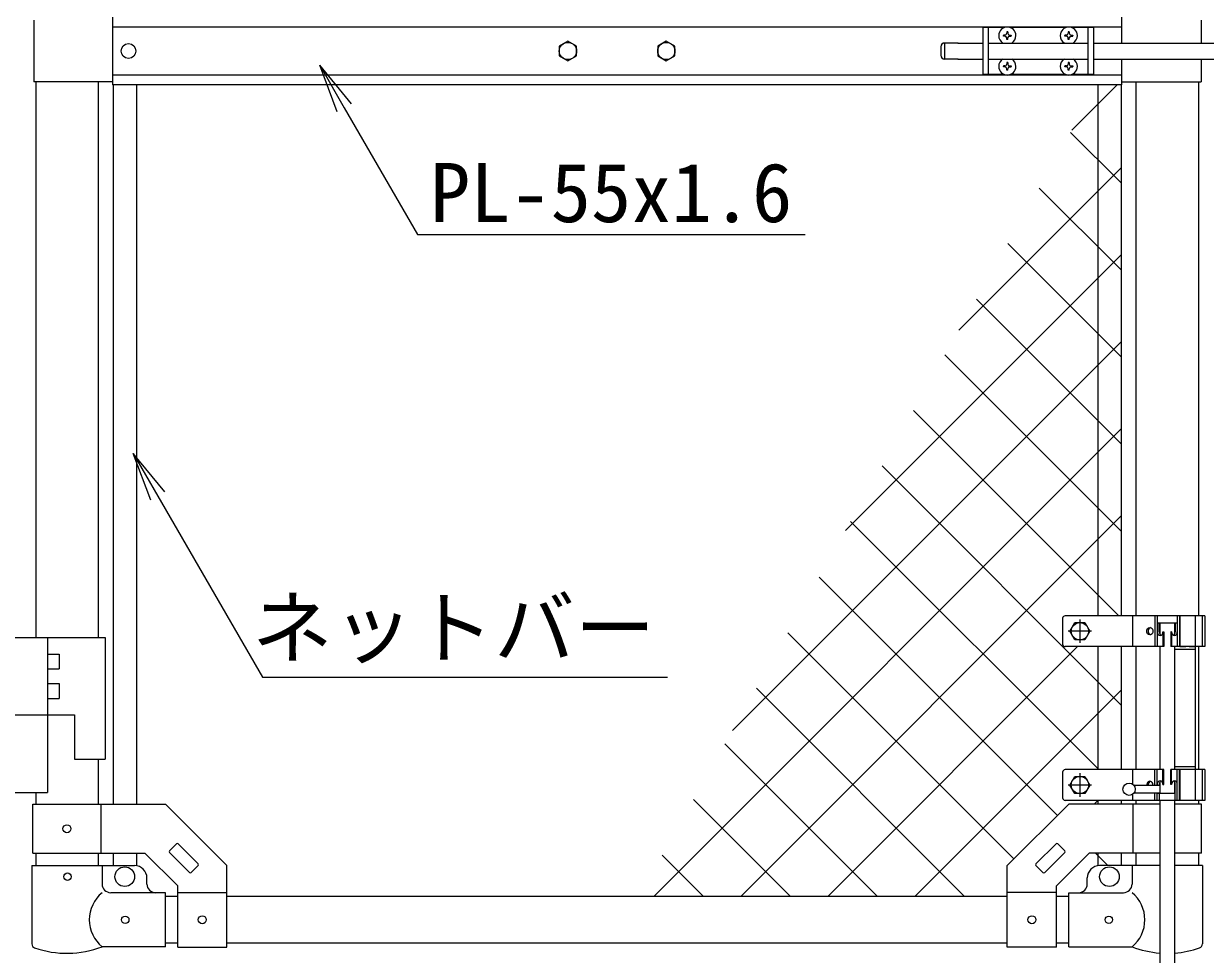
# Model space of a CAD drawing. Units: millimetres, scale not verified. Extents: x -4200 to 4200, y -2970 to 2970.
# Drawn here: x 524 to 1485, y -498 to 259 of the extents above; entities that cross this region are included whole.
import ezdxf
from ezdxf.enums import TextEntityAlignment as Align

# ---------------------------------------------------------------- set-up
doc = ezdxf.new("R2010")
doc.units = ezdxf.units.MM
doc.header["$LTSCALE"] = 20
doc.linetypes.add('USER1', pattern=[50.8, 31.75, -6.35, 6.35, -6.35])
doc.linetypes.add('USER2', pattern=[0.375, 0.25, -0.125])
for name, color, linetype, lineweight in [('0-0_D-STR-TXT', 7, 'Continuous', 9), ('0-4_D-BMK', 2, 'USER1', 13), ('0-5_D-STR1', 1, 'Continuous', 18), ('0-8_D-STR3', 3, 'Continuous', 13), ('0-A_D-STR2', 7, 'Continuous', 9)]:
    doc.layers.add(name, color=color, linetype=linetype, lineweight=lineweight)
doc.styles.add('ＭＳ ゴシック', font='')
doc.styles.get('ＭＳ ゴシック').set_extended_font_data('MS Gothic')

# ---------------------------------------------------------------- blocks, each defined once
blk = doc.blocks.new('MLeader5')
at = {"layer": '0-0_D-STR-TXT'}
blk.add_line((779, 186.87), (764.77, 224.84), dxfattribs=at)
for points in [[(790.54, 193.54), (764.77, 224.84), (784.77, 190.2)], [(784.77, 190.2), (844.16, 87.34), (1152.08, 87.34), (1159.28, 87.34)]]:
    blk.add_lwpolyline(points, dxfattribs=at)
blk = doc.blocks.new('MLeader6')
at = {"layer": '0-0_D-STR-TXT'}
blk.add_line((627.49, -128.6), (613.27, -90.63), dxfattribs=at)
for points in [[(639.04, -121.93), (613.27, -90.63), (633.27, -125.27)], [(633.27, -125.27), (718.21, -272.4), (1040.32, -272.4), (1047.52, -272.4)]]:
    blk.add_lwpolyline(points, dxfattribs=at)

msp = doc.modelspace()

# ---------------------------------------------------------------- linework, layer by layer
at = {"layer": '0-4_D-BMK'}
for p, q in [((1382.57, -225.63), (1382.57, -244.63)), ((1392.07, -235.13), (1373.07, -235.13)), ((1382.57, -350.63), (1382.57, -369.63)), ((1392.07, -360.13), (1373.07, -360.13))]:
    msp.add_line(p, q, dxfattribs=at)
at = {"layer": '0-5_D-STR1'}
for p, q in [((533.97, 211.37), (533.97, -240.23)), ((584.77, 211.37), (584.77, -240.23)), ((1428.17, 211.37), (1428.17, -222.63)), ((1478.97, 211.37), (1478.97, -222.63)), ((1428.17, -247.63), (1428.17, -347.63)), ((1478.97, -247.63), (1478.97, -347.63)), ((584.77, -339.23), (584.77, -375.63)), ((533.97, -366.23), (533.97, -375.63)), ((1428.17, -372.63), (1428.17, -375.63)), ((1478.97, -372.63), (1478.97, -375.63)), ((533.97, -415.63), (533.97, -425.63)), ((584.77, -415.63), (584.77, -425.63)), ((1428.17, -415.63), (1428.17, -425.63)), ((1478.97, -415.63), (1478.97, -425.63)), ((649.37, -450.63), (639.37, -450.63)), ((1323.57, -450.63), (689.37, -450.63)), ((1373.57, -450.63), (1363.57, -450.63)), ((649.37, -488.63), (639.37, -488.63)), ((1323.57, -488.63), (689.37, -488.63)), ((1373.57, -488.63), (1363.57, -488.63))]:
    msp.add_line(p, q, dxfattribs=at)
at = {"layer": '0-8_D-STR3'}
for p, q in [((532.37, 261.37), (532.37, 211.37)), ((596.47, 263.87), (596.47, 208.87)), ((1416.47, 263.87), (1416.47, 242.87)), ((1481.07, 261.37), (1481.07, 242.87)), ((1416.47, 255.87), (596.47, 255.87)), ((1303.57, 255.37), (1303.57, 217.37)), ((1320.97, 255.37), (1303.57, 255.37)), ((1308.07, 255.37), (1308.07, 217.37)), ((1323.17, 252.02), (1323.15, 250.72)), ((1323.96, 252.02), (1323.17, 252.02)), ((1323.96, 252.02), (1323.98, 250.72)), ((1370.97, 255.37), (1326.16, 255.37)), ((1373.17, 252.02), (1373.15, 250.72)), ((1373.96, 252.02), (1373.17, 252.02)), ((1373.96, 252.02), (1373.98, 250.72)), ((1393.57, 255.37), (1376.16, 255.37)), ((1389.07, 255.37), (1389.07, 217.37)), ((1393.57, 255.37), (1393.57, 217.37)), ((1283.57, 242.87), (1272.62, 242.87)), ((1272.62, 242.87), (1272.62, 229.87)), ((1283.41, 242.87), (1303.57, 242.87)), ((1308.07, 242.87), (1389.07, 242.87)), ((1320.42, 248.47), (1320.42, 248.87)), ((1321.71, 248.45), (1320.42, 248.47)), ((1323.17, 245.72), (1323.15, 247.01)), ((1323.96, 245.72), (1323.17, 245.72)), ((1323.96, 245.72), (1323.98, 247.01)), ((1325.42, 249.29), (1326.72, 249.26)), ((1326.72, 249.26), (1326.72, 248.87)), ((1371.71, 249.29), (1370.42, 249.26)), ((1370.42, 249.26), (1370.42, 248.87)), ((1373.17, 245.72), (1373.15, 247.01)), ((1373.96, 245.72), (1373.17, 245.72)), ((1373.96, 245.72), (1373.98, 247.01)), ((1375.42, 248.45), (1376.72, 248.47)), ((1376.72, 248.47), (1376.72, 248.87)), ((1393.57, 242.87), (1574.87, 242.87)), ((1269.62, 239.87), (1269.62, 232.87)), ((1283.57, 229.87), (1272.62, 229.87)), ((1283.41, 229.87), (1303.57, 229.87)), ((1308.07, 229.87), (1389.07, 229.87)), ((1320.42, 223.47), (1320.42, 223.87)), ((1321.71, 223.45), (1320.42, 223.47)), ((1323.17, 227.02), (1323.15, 225.72)), ((1323.17, 220.72), (1323.15, 222.01)), ((1323.96, 227.02), (1323.17, 227.02)), ((1323.96, 227.02), (1323.98, 225.72)), ((1323.96, 220.72), (1323.98, 222.01)), ((1325.42, 224.29), (1326.72, 224.26)), ((1325.42, 223.45), (1326.72, 223.47)), ((1326.72, 224.26), (1326.72, 223.87)), ((1326.72, 223.47), (1326.72, 223.87)), ((1371.71, 224.29), (1370.42, 224.26)), ((1370.42, 224.26), (1370.42, 223.87)), ((1373.17, 227.02), (1373.15, 225.72)), ((1373.17, 220.72), (1373.15, 222.01)), ((1373.96, 227.02), (1373.17, 227.02)), ((1373.96, 227.02), (1373.98, 225.72)), ((1373.96, 220.72), (1373.98, 222.01)), ((1375.42, 224.29), (1376.72, 224.26)), ((1375.42, 223.45), (1376.72, 223.47)), ((1376.72, 224.26), (1376.72, 223.87)), ((1376.72, 223.47), (1376.72, 223.87)), ((1393.57, 229.87), (1574.87, 229.87)), ((1416.47, 229.87), (1416.47, 208.87)), ((1481.07, 229.87), (1481.07, 211.37)), ((596.47, 211.37), (532.37, 211.37)), ((1416.47, 216.87), (596.47, 216.87)), ((1320.97, 217.37), (1303.57, 217.37)), ((1323.96, 220.72), (1323.17, 220.72)), ((1370.97, 217.37), (1326.16, 217.37)), ((1373.96, 220.72), (1373.17, 220.72)), ((1393.57, 217.37), (1376.16, 217.37)), ((1416.47, 211.37), (1481.07, 211.37)), ((1416.47, 208.87), (596.47, 208.87)), ((596.87, 208.87), (596.87, -375.63)), ((615.87, 208.87), (615.87, -375.63)), ((1397.07, 208.87), (1397.07, -222.63)), ((1416.07, 208.87), (1416.07, -222.63)), ((1368.57, -224.63), (1368.57, -245.63)), ((1484.17, -222.63), (1370.57, -222.63)), ((1425.27, -222.63), (1425.27, -247.63)), ((1443.57, -222.63), (1443.57, -247.63)), ((1445.47, -222.63), (1445.47, -247.63)), ((1461.67, -228.63), (1445.47, -228.63)), ((1447.07, -235.63), (1447.07, -228.63)), ((1447.57, -228.63), (1447.57, -237.65)), ((1459.57, -228.63), (1459.57, -237.65)), ((1460.07, -228.63), (1460.07, -235.63)), ((1461.67, -222.63), (1461.67, -247.63)), ((1463.57, -222.63), (1463.57, -247.63)), ((1463.8, -222.63), (1463.8, -247.63)), ((1476.26, -222.63), (1476.26, -372.63)), ((1481.87, -222.63), (1481.87, -247.63)), ((1484.17, -222.63), (1484.17, -247.63)), ((1450.07, -235.63), (1450.07, -247.63)), ((1450.07, -235.63), (1450.76, -235.63)), ((1450.76, -235.63), (1450.76, -247.63)), ((1456.37, -235.63), (1456.37, -247.63)), ((1457.07, -235.63), (1456.37, -235.63)), ((1457.07, -235.63), (1457.07, -247.63)), ((504.47, -240.23), (590.47, -240.23)), ((543.47, -240.23), (543.47, -366.23)), ((590.47, -240.23), (590.47, -339.23)), ((1450.76, -247.63), (1370.57, -247.63)), ((1397.07, -247.63), (1397.07, -347.63)), ((1416.07, -247.63), (1416.07, -347.63)), ((1447.57, -247.63), (1447.57, -347.63)), ((1484.17, -247.63), (1456.37, -247.63)), ((1459.57, -247.63), (1459.57, -347.63)), ((543.47, -253.73), (552.97, -253.73)), ((552.97, -253.73), (552.97, -265.73)), ((1476.26, -249.93), (1459.57, -249.93)), ((543.47, -265.73), (552.97, -265.73)), ((543.47, -277.73), (552.97, -277.73)), ((552.97, -277.73), (552.97, -289.73)), ((543.47, -289.73), (552.97, -289.73)), ((482.47, -303.23), (565.47, -303.23)), ((565.47, -303.23), (565.47, -339.23)), ((565.47, -339.23), (590.47, -339.23)), ((1476.26, -345.33), (1459.57, -345.33)), ((1368.57, -349.63), (1368.57, -370.63)), ((1450.76, -347.63), (1370.57, -347.63)), ((1425.27, -347.63), (1425.27, -359.42)), ((1443.57, -360.63), (1443.57, -347.63)), ((1445.47, -360.63), (1445.47, -347.63)), ((1450.07, -359.63), (1450.07, -347.63)), ((1450.76, -359.63), (1450.76, -347.63)), ((1484.17, -347.63), (1456.37, -347.63)), ((1456.37, -359.63), (1456.37, -347.63)), ((1457.07, -359.63), (1457.07, -347.63)), ((1461.67, -372.63), (1461.67, -347.63)), ((1463.57, -372.63), (1463.57, -347.63)), ((1463.8, -347.63), (1463.8, -372.63)), ((1481.87, -347.63), (1481.87, -372.63)), ((1484.17, -347.63), (1484.17, -372.63)), ((1447.57, -360.63), (1426.57, -360.63)), ((1447.07, -359.63), (1447.07, -360.63)), ((1447.57, -357.62), (1447.57, -366.63)), ((1450.07, -359.63), (1450.76, -359.63)), ((1457.07, -359.63), (1456.37, -359.63)), ((1459.57, -357.62), (1459.57, -366.63)), ((1460.07, -372.63), (1460.07, -359.63)), ((447.47, -366.23), (543.47, -366.23)), ((1484.17, -372.63), (1370.57, -372.63)), ((1397.07, -372.63), (1397.07, -375.63)), ((1416.07, -372.63), (1416.07, -375.63)), ((1425.27, -367.84), (1425.27, -372.63)), ((1447.57, -366.63), (1426.57, -366.63)), ((1443.57, -372.63), (1443.57, -366.63)), ((1447.57, -366.63), (1445.47, -366.63)), ((1445.47, -372.63), (1445.47, -366.63)), ((1445.47, -366.63), (1460.07, -366.63)), ((1447.07, -366.63), (1447.07, -372.63)), ((1447.57, -372.63), (1447.57, -621.63)), ((1459.57, -372.63), (1459.57, -621.63)), ((531.67, -415.63), (531.67, -375.63)), ((587.07, -415.63), (587.07, -375.63)), ((1425.87, -415.63), (1425.87, -375.63)), ((1481.27, -375.63), (1459.57, -375.63)), ((1481.27, -415.63), (1481.27, -375.63)), ((642.7, -413.62), (648.35, -407.97)), ((649.77, -407.97), (666.03, -424.23)), ((1363.16, -407.97), (1346.9, -424.23)), ((1370.23, -413.62), (1364.58, -407.97)), ((531.67, -415.63), (622.8, -415.63)), ((596.87, -415.63), (596.87, -425.63)), ((615.87, -415.63), (615.87, -425.75)), ((622.8, -415.63), (649.37, -442.2)), ((642.7, -415.04), (658.96, -431.3)), ((1370.23, -415.04), (1353.97, -431.3)), ((1390.13, -415.63), (1363.57, -442.2)), ((1447.57, -415.63), (1390.13, -415.63)), ((1397.07, -415.63), (1397.07, -425.75)), ((1416.07, -415.63), (1416.07, -425.63)), ((1481.27, -415.63), (1459.57, -415.63)), ((530.82, -425.63), (587.92, -425.63)), ((530.82, -425.63), (530.82, -489.33)), ((587.92, -425.63), (587.92, -440.63)), ((587.92, -425.63), (614.37, -425.63)), ((660.38, -431.3), (666.03, -425.64)), ((689.37, -491.88), (689.37, -425.63)), ((1323.57, -491.88), (1323.57, -425.63)), ((1352.55, -431.3), (1346.9, -425.64)), ((1425.02, -425.63), (1398.57, -425.63)), ((1447.57, -425.63), (1425.02, -425.63)), ((1425.02, -425.63), (1425.02, -440.63)), ((1482.12, -425.63), (1459.57, -425.63)), ((1482.12, -425.63), (1482.12, -489.33)), ((624.37, -440.63), (624.37, -435.63)), ((1388.57, -440.63), (1388.57, -435.63)), ((639.37, -447.63), (594.92, -447.63)), ((639.37, -491.63), (639.37, -447.63)), ((649.37, -491.88), (649.37, -442.2)), ((649.37, -447.38), (689.37, -447.38)), ((1363.57, -447.38), (1323.57, -447.38)), ((1363.57, -491.88), (1363.57, -442.2)), ((1373.57, -447.63), (1418.02, -447.63)), ((1373.57, -491.63), (1373.57, -447.63)), ((639.37, -491.63), (587.92, -491.63)), ((649.37, -491.88), (689.37, -491.88)), ((1363.57, -491.88), (1323.57, -491.88)), ((1373.57, -491.63), (1425.02, -491.63))]:
    msp.add_line(p, q, dxfattribs=at)
at = {"layer": '0-8_D-STR3', "linetype": 'USER2'}
msp.add_line((1463.8, -247.63), (1477.8, -247.63), dxfattribs=at)
at = {"layer": '0-8_D-STR3'}
for points in [[(966.47, 244.47), (959.45, 240.42), (959.45, 232.32), (966.47, 228.27), (973.48, 232.32), (973.48, 240.42)], [(1046.47, 244.47), (1039.45, 240.42), (1039.45, 232.32), (1046.47, 228.27), (1053.48, 232.32), (1053.48, 240.42)], [(1386.62, -228.12), (1390.67, -235.13), (1386.62, -242.15), (1378.52, -242.15), (1374.47, -235.13), (1378.52, -228.12)], [(1386.62, -353.12), (1390.67, -360.13), (1386.62, -367.15), (1378.52, -367.15), (1374.47, -360.13), (1378.52, -353.12)]]:
    msp.add_lwpolyline(points, close=True, dxfattribs=at)
for points in [[(1321.71, 249.29), (1320.42, 249.26), (1320.42, 248.87)], [(1325.42, 248.45), (1326.72, 248.47), (1326.72, 248.87)], [(1371.71, 248.45), (1370.42, 248.47), (1370.42, 248.87)], [(1375.42, 249.29), (1376.72, 249.26), (1376.72, 248.87)], [(1321.71, 224.29), (1320.42, 224.26), (1320.42, 223.87)], [(1371.71, 223.45), (1370.42, 223.47), (1370.42, 223.87)], [(531.67, -375.63), (639.37, -375.63), (689.37, -425.63)], [(1447.57, -375.63), (1373.57, -375.63), (1323.57, -425.63)]]:
    msp.add_lwpolyline(points, dxfattribs=at)
for centre, radius in [((609.37, 236.37), 6), ((966.47, 236.37), 7.03), ((1046.47, 236.37), 7.03), ((1382.57, -235.13), 7.03), ((1382.57, -360.13), 7.03), ((1422.57, -363.63), 5), ((559.37, -395.63), 3.25), ((559.77, -434.63), 3), ((606.37, -434.63), 8), ((1406.57, -434.63), 8), ((606.77, -469.63), 3), ((669.37, -469.63), 3.25), ((1343.57, -469.63), 3.25), ((1406.17, -469.63), 3)]:
    msp.add_circle(centre, radius, dxfattribs=at)
for centre, radius, start, end in [((1323.57, 248.87), 7, 0, 180), ((1321.66, 250.77), 1.49, 270, 0), ((1325.47, 250.77), 1.49, 180, 270), ((1373.57, 248.87), 7, 0, 180), ((1371.66, 250.77), 1.49, 270, 0), ((1375.47, 250.77), 1.49, 180, 270), ((1272.62, 239.87), 3, 90, 180), ((1323.57, 248.87), 7, 180, 238.99728), ((1321.66, 246.96), 1.49, 0, 90), ((1325.47, 246.96), 1.49, 90, 180), ((1323.57, 248.87), 7, 301.00272, 0), ((1373.57, 248.87), 7, 180, 238.99728), ((1371.66, 246.96), 1.49, 0, 90), ((1375.47, 246.96), 1.49, 90, 180), ((1373.57, 248.87), 7, 301.00272, 0), ((1272.62, 232.87), 3, 180, 270), ((1323.57, 223.87), 7, 121.00272, 180), ((1323.57, 223.87), 7, 180, 0), ((1321.66, 225.77), 1.49, 270, 0), ((1321.66, 221.96), 1.49, 0, 90), ((1325.47, 225.77), 1.49, 180, 270), ((1325.47, 221.96), 1.49, 90, 180), ((1323.57, 223.87), 7, 0, 58.99728), ((1373.57, 223.87), 7, 121.00272, 180), ((1373.57, 223.87), 7, 180, 0), ((1371.66, 225.77), 1.49, 270, 0), ((1371.66, 221.96), 1.49, 0, 90), ((1375.47, 225.77), 1.49, 180, 270), ((1375.47, 221.96), 1.49, 90, 180), ((1373.57, 223.87), 7, 0, 58.99728), ((1370.57, -224.63), 2, 90, 180), ((1370.57, -245.63), 2, 180, 270), ((1370.57, -349.63), 2, 90, 180), ((1370.57, -370.63), 2, 180, 270), ((649.06, -408.67), 1, 45, 135), ((1363.87, -408.67), 1, 45, 135), ((643.41, -414.33), 1, 135, 225), ((1369.53, -414.33), 1, 315, 45), ((614.37, -435.63), 10, 0, 90), ((659.67, -430.59), 1, 225, 315), ((665.33, -424.94), 1, 315, 45), ((1347.6, -424.94), 1, 135, 225), ((1353.26, -430.59), 1, 225, 315), ((1398.57, -435.63), 10, 90, 180), ((594.92, -440.63), 7, 180, 270), ((631.37, -440.63), 7, 180, 270), ((1381.57, -440.63), 7, 270, 0), ((1418.02, -440.63), 7, 270, 0), ((606.11, -469.63), 28.55, 129.59418, 230.40582), ((1406.82, -469.63), 28.55, 309.59418, 50.40582), ((534.12, -489.33), 3.3, 180, 250.77949), ((1478.82, -489.33), 3.3, 289.22051, 0), ((559.37, -416.9), 80, 250.77949, 290.9084), ((1453.57, -416.9), 80, 249.0916, 265.69865), ((1453.57, -416.9), 80, 274.30109, 289.22051)]:
    msp.add_arc(centre, radius, start, end, dxfattribs=at)
msp.add_ellipse((1439.42, -235.13), major_axis=(0, 3), ratio=0.839449, dxfattribs=at)
for centre, major_axis, ratio, start_param, end_param in [((1440.57, -235.13), (0, -3), 0.839449, 3.373397, 6.051381), ((1447.77, -235.59), (0, -3), 0.766727, 4.702747, 7.841406), ((1448.91, -235.59), (0, -3), 0.615242, 4.702747, 6.003247), ((1459.37, -235.59), (0, -3), 0.766727, 4.724965, 7.863624), ((1458.22, -235.59), (0, -3), 0.615242, 0.279938, 1.580438), ((1439.42, -360.13), (0, -3), 0.839449, 1.403348, 4.879837), ((1440.57, -360.13), (0, -3), 0.839449, 3.373397, 4.879837), ((1447.77, -359.67), (0, 3), 0.766727, 4.724965, 7.863624), ((1448.91, -359.67), (0, 3), 0.615242, 0.279938, 1.580438), ((1459.37, -359.67), (0, 3), 0.766727, 4.702747, 7.841406), ((1458.22, -359.67), (0, 3), 0.615242, 4.702747, 6.003247)]:
    msp.add_ellipse(centre, major_axis=major_axis, ratio=ratio, start_param=start_param, end_param=end_param, dxfattribs=at)
at = {"layer": '0-A_D-STR2'}
for p, q in [((1376.16, 172.14), (1413.14, 209.12)), ((1416.07, 129.14), (1375.04, 170.16)), ((1284.18, 9.45), (1416.07, 141.33)), ((1416.07, 58.42), (1349.5, 124.99)), ((1416.07, -12.29), (1323.96, 79.82)), ((1192.21, -153.24), (1416.07, 70.62)), ((1416.07, -83), (1298.43, 34.64)), ((1100.23, -315.92), (1416.07, -0.09)), ((1416.07, -153.71), (1272.89, -10.53)), ((1414.28, -222.63), (1247.35, -55.7)), ((1036.48, -450.38), (1416.07, -70.8)), ((1416.07, -295.13), (1221.81, -100.87)), ((1107.19, -450.38), (1416.07, -141.51)), ((1397.86, -347.63), (1196.27, -146.05)), ((1364.23, -384.72), (1170.73, -191.22)), ((1328.88, -420.07), (1145.2, -236.39)), ((1177.9, -450.38), (1380.65, -247.63)), ((1288.48, -450.38), (1119.66, -281.56)), ((1248.61, -450.38), (1416.07, -282.93)), ((1217.77, -450.38), (1094.12, -326.74)), ((1147.06, -450.38), (1068.58, -371.91)), ((1394.32, -375.38), (1397.07, -372.63)), ((1076.34, -450.38), (1043.04, -417.08)), ((1405.15, -425.63), (1395.15, -415.63))]:
    msp.add_line(p, q, dxfattribs=at)

# ---------------------------------------------------------------- block references
at = {"layer": '0-0_D-STR-TXT'}
for name in ['MLeader5', 'MLeader6']:
    msp.add_blockref(name, (0, 0), dxfattribs=at)

# ---------------------------------------------------------------- texts
at = {"layer": '0-0_D-STR-TXT', "style": 'ＭＳ ゴシック'}
for s, p in [('PL-55x1.6', (854.41, 82.87)), ('ネットバー', (709.68, -270.78))]:
    msp.add_text(s, height=48.09, dxfattribs=at).set_placement(p, align=Align.BOTTOM_LEFT)

doc.saveas('drawing.dxf')
